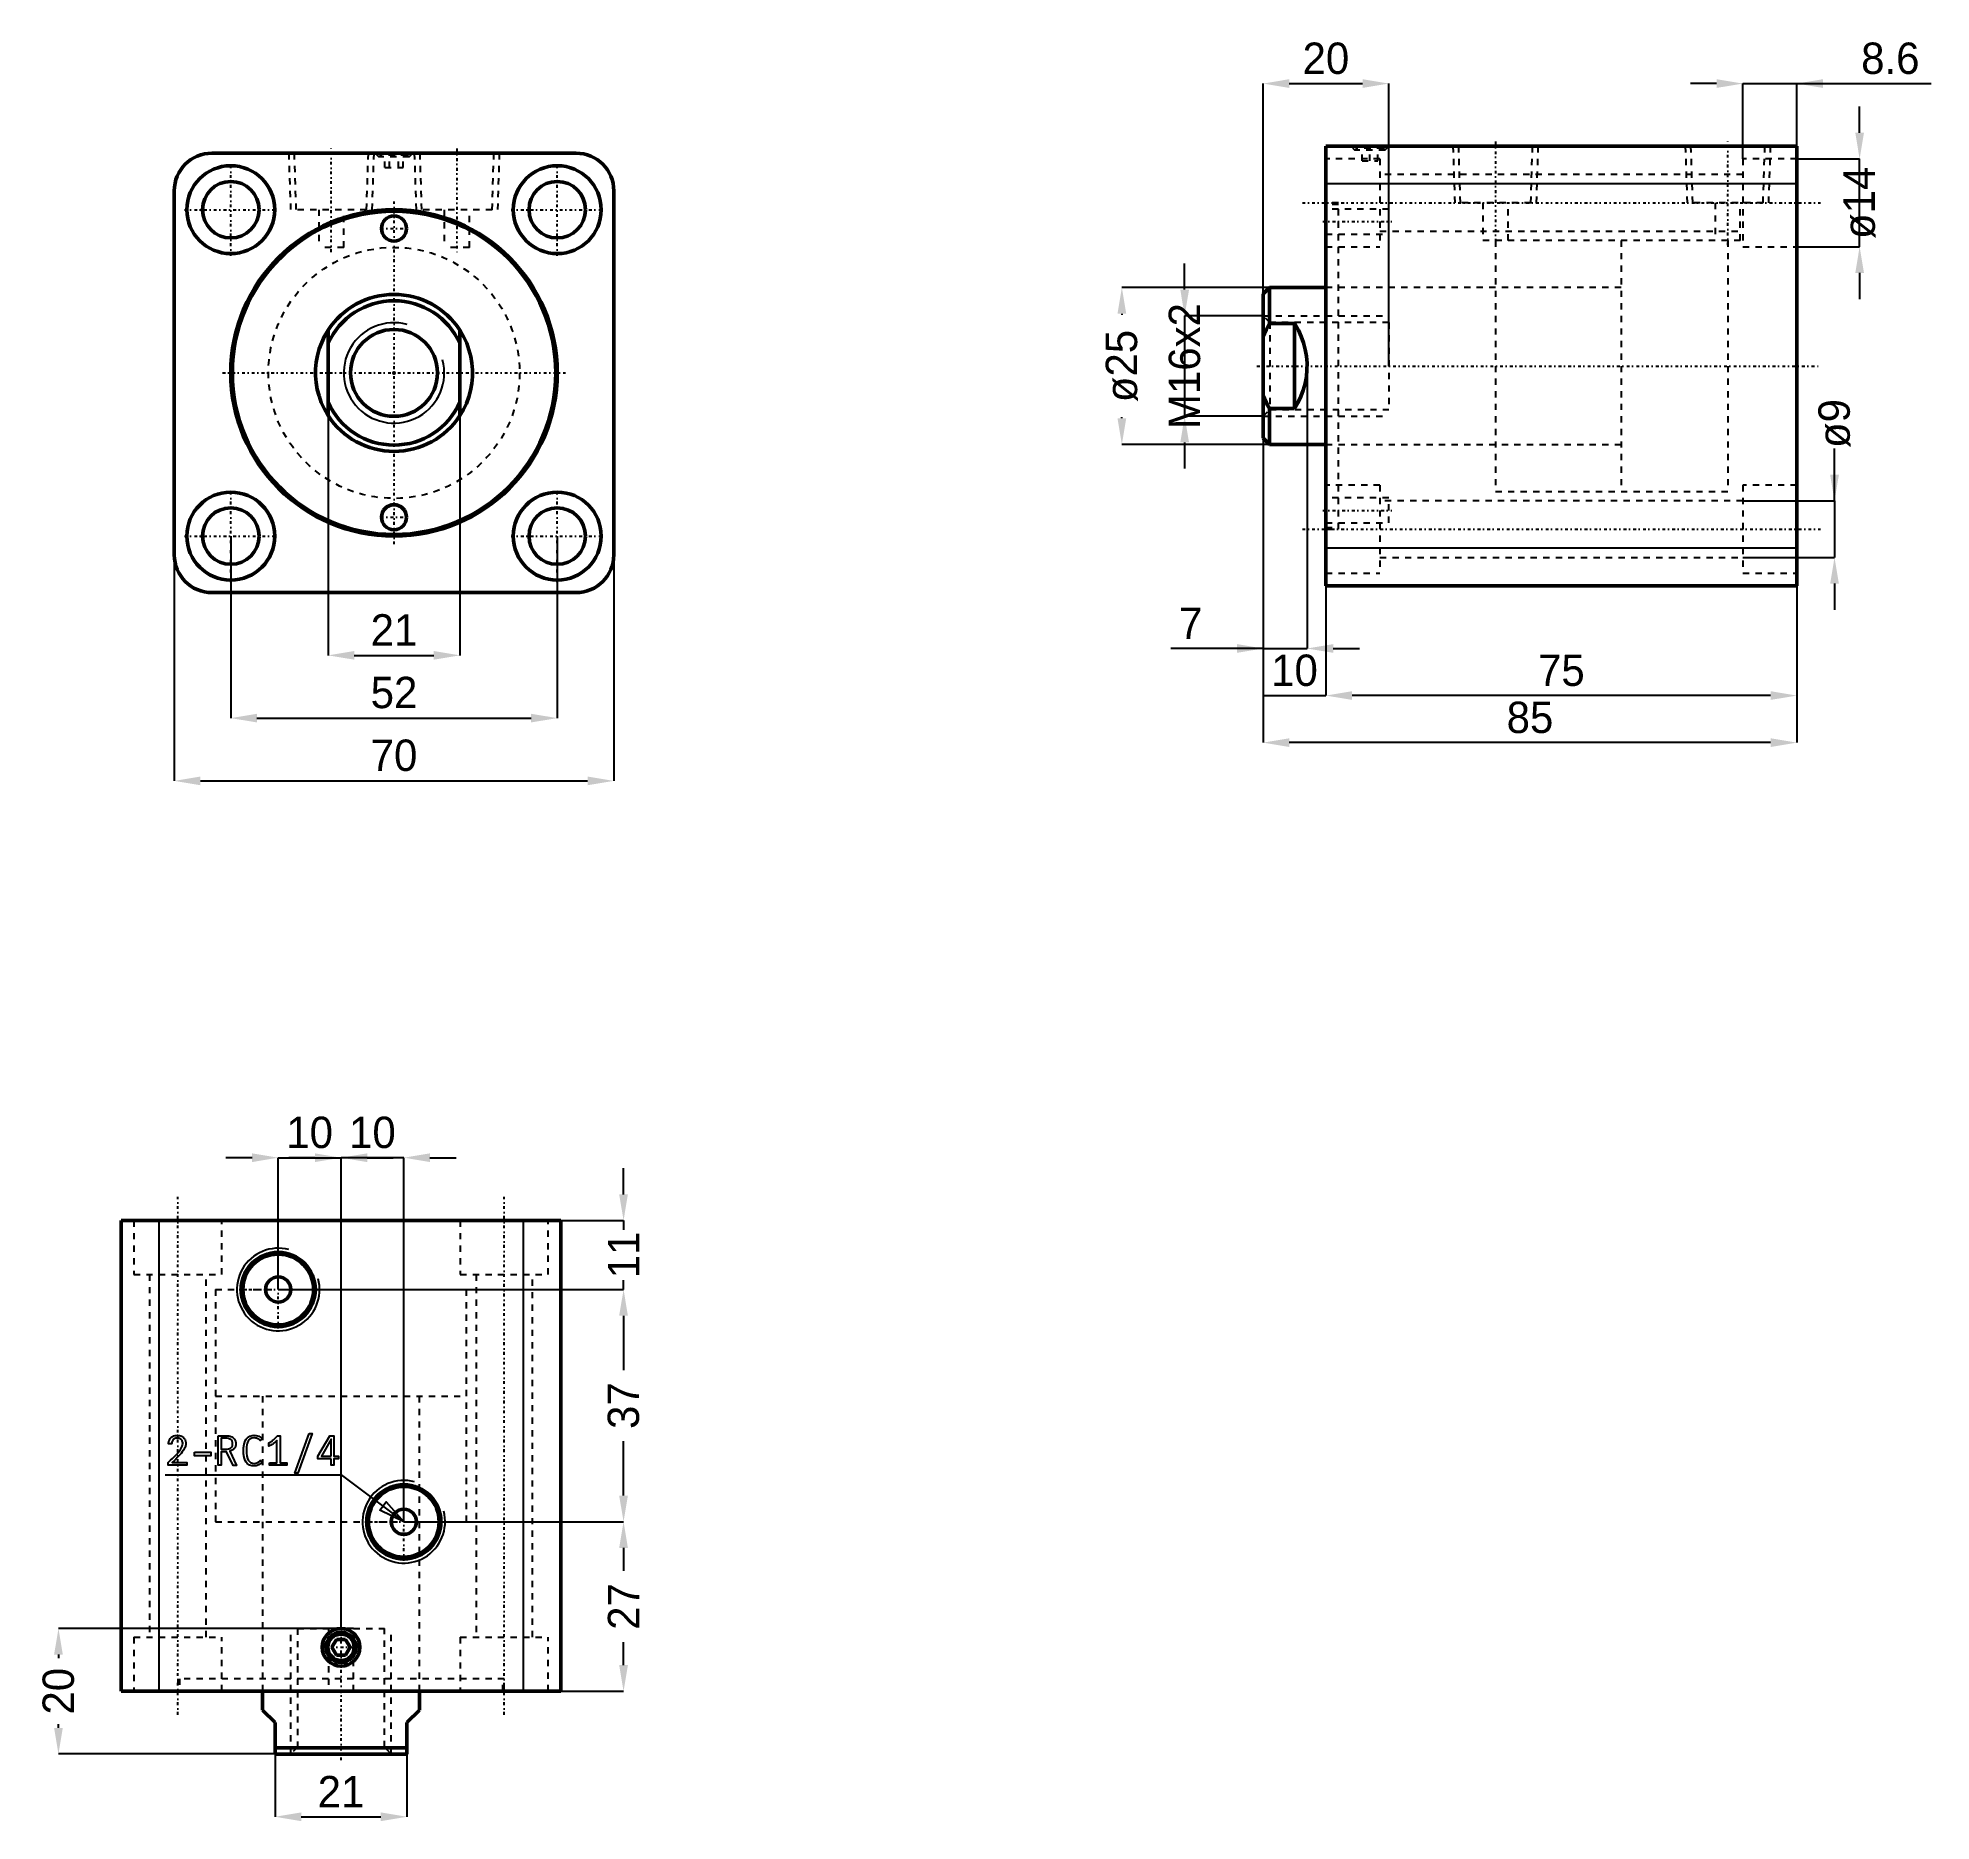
# Model space of a CAD drawing. Header units: millimetres. Extents: x -57 to 245, y -231 to 53.
import ezdxf

# ---------------------------------------------------------------- set-up
doc = ezdxf.new("R2010")
doc.units = ezdxf.units.MM
doc.linetypes.add('Center', pattern=[1.5, 0.45, -0.5, 0.05, -0.5])
doc.linetypes.add('Dashed', pattern=[2, 1, -1])
for name, color, linetype, lineweight in [('2d ConnectionPoints', 7, 'Continuous', 50), ('AM_0', 7, 'Continuous', 50), ('AM_4', 3, 'Continuous', 25), ('AM_5', 3, 'Continuous', 25), ('AM_7', 7, 'Center', 25), ('AM_9', 6, 'Dashed', 25)]:
    doc.layers.add(name, color=color, linetype=linetype, lineweight=lineweight)
doc.dimstyles.new('ISO-25', dxfattribs={"dimtxt": 2.5, "dimasz": 2.5, "dimexe": 1.25, "dimexo": 0.625, "dimtad": 1, "dimtxsty": 'Standard', "dimcen": 2.5, "dimadec": 0, "dimazin": 0, "dimtfac": 1, "dimtmove": 0, "dimatfit": 3, "dimfxl": 1, "dimarcsym": 0})

# ---------------------------------------------------------------- blocks, each defined once
blk = doc.blocks.new('1_RODcxhc_a_sd_40_20_IN_0_in_CXHC_A_IN_SD_40_20ST_0__CN_0')
at = {"layer": 'AM_0'}
for p, q in [((-10.5, -6.78), (-10.5, 6.78)), ((10.5, 6.78), (10.5, -6.78))]:
    blk.add_line(p, q, dxfattribs=at)
for points in [[(-10.5, 6.78), (-11.05, 5.84), (-11.52, 4.86), (-11.9, 3.83), (-12.19, 2.78), (-12.38, 1.71), (-12.48, 0.62), (-12.49, -0.47), (-12.4, -1.55), (-12.22, -2.63), (-11.94, -3.68), (-11.58, -4.71), (-11.12, -5.7), (-10.58, -6.65), (-10.5, -6.78)], [(10.5, -6.78), (11.05, -5.84), (11.52, -4.86), (11.9, -3.83), (12.19, -2.78), (12.38, -1.71), (12.48, -0.62), (12.49, 0.47), (12.4, 1.55), (12.22, 2.63), (11.94, 3.68), (11.58, 4.71), (11.12, 5.7), (10.58, 6.65), (10.5, 6.78)]]:
    blk.add_lwpolyline(points, dxfattribs=at)
blk.add_circle((0, 0), 6.92, dxfattribs=at)
for radius, start, end in [(12.5, 32.8599, 147.1401), (11.5, 24.0706, 155.9294), (11.5, 204.0706, 335.9294), (12.5, 212.8599, 327.1401)]:
    blk.add_arc((0, 0), radius, start, end, dxfattribs=at)
at = {"layer": 'AM_5'}
blk.add_arc((0, 0), 8, 75, 15, dxfattribs=at)
blk = doc.blocks.new('2_bodycxhc_a_sd_40_20_0_in_CXHC_A_IN_SD_40_20ST_0__CN_0')
at = {"layer": 'AM_0'}
for p, q in [((29, 35), (-29, 35)), ((-35, 29), (-35, -29)), ((35, -29), (35, 29)), ((-29, -35), (29, -35))]:
    blk.add_line(p, q, dxfattribs=at)
for centre, radius in [((-26, 26), 7), ((-26, 26), 4.5), ((26, 26), 7), ((26, 26), 4.5), ((0, 0), 26), ((0, 0), 25.75), ((0, 23), 2), ((-26, -26), 7), ((0, -23), 2), ((26, -26), 7), ((-26, -26), 4.5), ((26, -26), 4.5)]:
    blk.add_circle(centre, radius, dxfattribs=at)
for centre, start, end in [((-29, 29), 90, 180), ((29, 29), 360, 90), ((-29, -29), 180, 270), ((29, -29), 270, 360)]:
    blk.add_arc(centre, 6, start, end, dxfattribs=at)
at = {"layer": 'AM_5', "linetype": 'Dashed'}
for p, q in [((-16.77, 35), (-16.48, 26)), ((-3.23, 35), (-3.52, 26)), ((3.23, 35), (3.52, 26)), ((16.77, 35), (16.48, 26))]:
    blk.add_line(p, q, dxfattribs=at)
at = {"layer": 'AM_7'}
for p, q in [((-26, 18.65), (-26, 33.35)), ((-10, 19.25), (-10, 35.75)), ((0, 35.03), (0, 34.37)), ((10, 35.75), (10, 19.25)), ((26, 18.65), (26, 33.35)), ((0, -27.3), (0, 27.3)), ((-33.35, 26), (-18.65, 26)), ((18.65, 26), (33.35, 26)), ((-2.1, 23), (2.1, 23)), ((-27.3, 0), (27.3, 0)), ((-26, -33.35), (-26, -18.65)), ((26, -33.35), (26, -18.65)), ((-2.1, -23), (2.1, -23)), ((-33.35, -26), (-18.65, -26)), ((18.65, -26), (33.35, -26))]:
    blk.add_line(p, q, dxfattribs=at)
at = {"layer": 'AM_9'}
for p, q in [((-15.91, 35), (-15.63, 26)), ((-4.37, 26), (-4.09, 35)), ((-3, 35), (-2.4, 34.4)), ((-2.1, 34.7), (-2.4, 34.4)), ((2.4, 34.4), (-2.4, 34.4)), ((2.1, 34.7), (-2.1, 34.7)), ((-1.44, 32.7), (-1.44, 34.7)), ((-0.72, 32.7), (-0.72, 34.7)), ((0.72, 32.7), (0.72, 34.7)), ((1.44, 32.7), (1.44, 34.7)), ((2.4, 34.4), (2.1, 34.7)), ((2.4, 34.4), (3, 35)), ((4.09, 35), (4.37, 26)), ((15.63, 26), (15.91, 35)), ((-1.44, 32.7), (1.44, 32.7)), ((-4.37, 26), (-15.63, 26)), ((-12, 26), (-12, 20)), ((-8, 20), (-8, 26)), ((15.63, 26), (4.37, 26)), ((8, 26), (8, 20)), ((12, 20), (12, 26)), ((-8, 20), (-12, 20)), ((12, 20), (8, 20))]:
    blk.add_line(p, q, dxfattribs=at)
blk.add_circle((0, 0), 20, dxfattribs=at)
blk = doc.blocks.new('*D3')
at = {"layer": 'AM_5', "color": 0, "lineweight": -2}
for p, q in [((-26, -26), (-26, -55)), ((26, -26), (26, -55)), ((-21.83, -55), (21.83, -55))]:
    blk.add_line(p, q, dxfattribs=at)
at = {"layer": 'AM_5', "color": 0}
for points in [[(-21.83, -54.31), (-21.83, -55.69), (-26, -55)], [(21.83, -55.69), (21.83, -54.31), (26, -55)]]:
    blk.add_solid(points, dxfattribs=at)
at = {"layer": 'Defpoints', "color": 0}
for p in [(-26, -26), (26, -26), (26, -55)]:
    blk.add_point(p, dxfattribs=at)
at = {"layer": 'AM_5', "color": 0, "insert": (0, -50.95), "char_height": 5, "attachment_point": 5}
blk.add_mtext('52', dxfattribs=at)
blk = doc.blocks.new('*D4')
at = {"layer": 'AM_5', "color": 0, "lineweight": -2}
for p, q in [((-35, -29), (-35, -65)), ((35, -29), (35, -65)), ((-30.83, -65), (30.83, -65))]:
    blk.add_line(p, q, dxfattribs=at)
at = {"layer": 'AM_5', "color": 0}
for points in [[(-30.83, -64.31), (-30.83, -65.69), (-35, -65)], [(30.83, -65.69), (30.83, -64.31), (35, -65)]]:
    blk.add_solid(points, dxfattribs=at)
at = {"layer": 'Defpoints', "color": 0}
for p in [(-35, -29), (35, -29), (35, -65)]:
    blk.add_point(p, dxfattribs=at)
at = {"layer": 'AM_5', "color": 0, "insert": (0, -60.95), "char_height": 5, "attachment_point": 5}
blk.add_mtext('70', dxfattribs=at)
blk = doc.blocks.new('*D5')
at = {"layer": 'AM_5', "color": 0, "lineweight": -2}
for p, q in [((-10.5, 0), (-10.5, -45)), ((10.5, 0), (10.5, -45)), ((-6.33, -45), (6.33, -45))]:
    blk.add_line(p, q, dxfattribs=at)
at = {"layer": 'AM_5', "color": 0}
for points in [[(-6.33, -44.31), (-6.33, -45.69), (-10.5, -45)], [(6.33, -45.69), (6.33, -44.31), (10.5, -45)]]:
    blk.add_solid(points, dxfattribs=at)
at = {"layer": 'Defpoints', "color": 0}
for p in [(-10.5, 0), (10.5, 0), (10.5, -45)]:
    blk.add_point(p, dxfattribs=at)
at = {"layer": 'AM_5', "color": 0, "insert": (0, -40.95), "char_height": 5, "attachment_point": 5}
blk.add_mtext('21', dxfattribs=at)
blk = doc.blocks.new('1_RODcxhc_a_sd_40_20_IN_0_in_CXHC_A_IN_SD_40_20ST_0__CN_2')
at = {"layer": 'AM_0'}
for p, q in [((-9, 12.5), (-10, 11.5)), ((0, 12.5), (-9, 12.5)), ((-9, 12.5), (-9, 6.78)), ((-10, 11.5), (-10, -11.5)), ((-5, 6.78), (-9, 6.78)), ((-5, 6.78), (-5, -6.78)), ((-9, -6.78), (-5, -6.78)), ((-9, -6.78), (-9, -12.5)), ((-10, -11.5), (-9, -12.5)), ((-9, -12.5), (0, -12.5))]:
    blk.add_line(p, q, dxfattribs=at)
for points in [[(-9, 6.78), (-9.53, 5.75), (-10, 4.69)], [(-5, -6.78), (-4.45, -5.84), (-3.98, -4.86), (-3.6, -3.83), (-3.31, -2.78), (-3.12, -1.71), (-3.02, -0.62), (-3.01, 0.47), (-3.1, 1.55), (-3.28, 2.63), (-3.56, 3.68), (-3.92, 4.71), (-4.38, 5.7), (-4.92, 6.65), (-5, 6.78)], [(-10, -4.69), (-9.29, -6.23), (-9, -6.78)]]:
    blk.add_lwpolyline(points, dxfattribs=at)
at = {"layer": 'AM_5', "linetype": 'Dashed'}
for p, q in [((-10, 8), (10, 8)), ((-10, -8), (10, -8))]:
    blk.add_line(p, q, dxfattribs=at)
at = {"layer": 'AM_9'}
for p, q in [((64, 20), (47, 20)), ((47, 20), (47, -20)), ((64, 20), (64, -20)), ((47, 12.5), (0, 12.5)), ((-8.92, 6.92), (-10, 8)), ((10, 6.92), (-8.92, 6.92)), ((-8.92, 6.92), (-8.92, -6.92)), ((10, 6.92), (10, -6.92)), ((-10, -8), (-8.92, -6.92)), ((-8.92, -6.92), (10, -6.92)), ((0, -12.5), (47, -12.5)), ((47, -20), (64, -20))]:
    blk.add_line(p, q, dxfattribs=at)
blk = doc.blocks.new('2_bodycxhc_a_sd_40_20_0_in_CXHC_A_IN_SD_40_20ST_0__CN_2')
at = {"layer": 'AM_0'}
for p, q in [((75, 35), (0, 35)), ((0, -35), (0, 35)), ((75, -35), (75, 35)), ((75, -35), (0, -35))]:
    blk.add_line(p, q, dxfattribs=at)
at = {"layer": 'AM_4'}
for p, q in [((75, 29), (0, 29)), ((75, -29), (0, -29))]:
    blk.add_line(p, q, dxfattribs=at)
at = {"layer": 'AM_5', "linetype": 'Dashed'}
for p, q in [((20.23, 35), (20.52, 26)), ((33.77, 35), (33.48, 26)), ((57.23, 35), (57.52, 26)), ((70.77, 35), (70.48, 26))]:
    blk.add_line(p, q, dxfattribs=at)
at = {"layer": 'AM_7'}
for p, q in [((7, 35.03), (7, 34.37)), ((27, 35.75), (27, 19.25)), ((64, 19.25), (64, 35.75)), ((-3.75, 26), (78.75, 26)), ((-0.5, 23), (10.5, 23)), ((-11, 0), (78.75, 0)), ((-0.5, -23), (10.5, -23)), ((-3.75, -26), (78.75, -26))]:
    blk.add_line(p, q, dxfattribs=at)
at = {"layer": 'AM_9'}
for p, q in [((4, 35), (4.6, 34.4)), ((4.9, 34.7), (4.6, 34.4)), ((9.4, 34.4), (4.6, 34.4)), ((9.1, 34.7), (4.9, 34.7)), ((5.75, 32.7), (5.75, 34.7)), ((7, 32.7), (7, 34.7)), ((8.25, 32.7), (8.25, 34.7)), ((9.4, 34.4), (9.1, 34.7)), ((9.4, 34.4), (10, 35)), ((21.09, 35), (21.37, 26)), ((32.63, 26), (32.91, 35)), ((58.09, 35), (58.37, 26)), ((69.63, 26), (69.91, 35)), ((8.6, 33), (0, 33)), ((5.75, 32.7), (8.25, 32.7)), ((8.6, 33), (8.6, 19)), ((66.4, 30.5), (8.6, 30.5)), ((75, 33), (66.4, 33)), ((66.4, 33), (66.4, 19)), ((2, 26), (0, 26)), ((2, 25.75), (0, 25.75)), ((10, 25), (0, 25)), ((2, -26), (2, 26)), ((10, 21), (10, 25)), ((32.63, 26), (21.37, 26)), ((25, 26), (25, 20)), ((29, 20), (29, 26)), ((69.63, 26), (58.37, 26)), ((62, 26), (62, 20)), ((66, 20), (66, 26)), ((8.6, 21.5), (66.4, 21.5)), ((0, 21), (10, 21)), ((0, 19), (8.6, 19)), ((66, 20), (25, 20)), ((27, 20), (27, -20)), ((64, 20), (64, -20)), ((66.4, 19), (75, 19)), ((27, 12.5), (0, 12.5)), ((0, -12.5), (27, -12.5)), ((8.6, -19), (0, -19)), ((10, -21), (0, -21)), ((8.6, -19), (8.6, -33)), ((10, -25), (10, -21)), ((27, -20), (64, -20)), ((75, -19), (66.4, -19)), ((66.4, -19), (66.4, -33)), ((66.4, -21.5), (8.6, -21.5)), ((0, -25), (10, -25)), ((0, -25.75), (2, -25.75)), ((0, -26), (2, -26)), ((0, -33), (8.6, -33)), ((8.6, -30.5), (66.4, -30.5)), ((66.4, -33), (75, -33))]:
    blk.add_line(p, q, dxfattribs=at)
blk = doc.blocks.new('*D19')
at = {"layer": 'AM_5', "color": 0, "lineweight": -2}
for p, q in [((139.42, 13.59), (115.92, 13.59)), ((115.92, 9.43), (115.92, 9.26)), ((115.92, -7.24), (115.92, -7.07)), ((139.42, -11.41), (115.92, -11.41))]:
    blk.add_line(p, q, dxfattribs=at)
at = {"layer": 'AM_5', "color": 0}
for points in [[(116.62, 9.43), (115.23, 9.43), (115.92, 13.59)], [(115.23, -7.24), (116.62, -7.24), (115.92, -11.41)]]:
    blk.add_solid(points, dxfattribs=at)
at = {"layer": 'Defpoints', "color": 0}
for p in [(139.42, 13.59), (115.92, -11.41), (139.42, -11.41)]:
    blk.add_point(p, dxfattribs=at)
at = {"layer": 'AM_5', "color": 0, "insert": (115.92, 1.09), "char_height": 5, "attachment_point": 5, "rotation": 90}
blk.add_mtext('ø25', dxfattribs=at)
blk = doc.blocks.new('*D20')
at = {"layer": 'AM_5', "color": 0, "lineweight": -2}
for p, q in [((138.42, 1.09), (138.42, -43.91)), ((145.42, 1.09), (145.42, -43.91)), ((138.42, -43.91), (123.71, -43.91)), ((138.42, -43.91), (145.42, -43.91)), ((149.59, -43.91), (153.75, -43.91))]:
    blk.add_line(p, q, dxfattribs=at)
at = {"layer": 'AM_5', "color": 0}
for points in [[(134.25, -44.6), (134.25, -43.21), (138.42, -43.91)], [(149.59, -43.21), (149.59, -44.6), (145.42, -43.91)]]:
    blk.add_solid(points, dxfattribs=at)
at = {"layer": 'Defpoints', "color": 0}
for p in [(138.42, 1.09), (145.42, 1.09), (145.42, -43.91)]:
    blk.add_point(p, dxfattribs=at)
at = {"layer": 'AM_5', "color": 0, "insert": (126.88, -39.91), "char_height": 5, "attachment_point": 5}
blk.add_mtext('7', dxfattribs=at)
blk = doc.blocks.new('*D21')
at = {"layer": 'AM_5', "color": 0, "lineweight": -2}
for p, q in [((138.42, 1.09), (138.42, -51.41)), ((148.42, -27.91), (148.42, -51.41)), ((138.42, -51.41), (148.42, -51.41))]:
    blk.add_line(p, q, dxfattribs=at)
at = {"layer": 'Defpoints', "color": 0}
for p in [(138.42, 1.09), (148.42, -27.91), (148.42, -51.41)]:
    blk.add_point(p, dxfattribs=at)
at = {"layer": 'AM_5', "color": 0, "insert": (143.42, -47.41), "char_height": 5, "attachment_point": 5}
blk.add_mtext('10', dxfattribs=at)
blk = doc.blocks.new('*D22')
at = {"layer": 'AM_5', "color": 0, "lineweight": -2}
for p, q in [((148.42, -27.91), (148.42, -51.41)), ((223.42, -33.91), (223.42, -51.41)), ((219.25, -51.41), (152.59, -51.41))]:
    blk.add_line(p, q, dxfattribs=at)
at = {"layer": 'AM_5', "color": 0}
for points in [[(152.59, -50.71), (152.59, -52.1), (148.42, -51.41)], [(219.25, -52.1), (219.25, -50.71), (223.42, -51.41)]]:
    blk.add_solid(points, dxfattribs=at)
at = {"layer": 'Defpoints', "color": 0}
for p in [(148.42, -27.91), (223.42, -33.91), (148.42, -51.41)]:
    blk.add_point(p, dxfattribs=at)
at = {"layer": 'AM_5', "color": 0, "insert": (185.92, -47.41), "char_height": 5, "attachment_point": 5}
blk.add_mtext('75', dxfattribs=at)
blk = doc.blocks.new('*D23')
at = {"layer": 'AM_5', "color": 0, "lineweight": -2}
for p, q in [((138.42, 1.09), (138.42, -58.91)), ((223.42, -33.91), (223.42, -58.91)), ((219.25, -58.91), (142.59, -58.91))]:
    blk.add_line(p, q, dxfattribs=at)
at = {"layer": 'AM_5', "color": 0}
for points in [[(142.59, -58.21), (142.59, -59.6), (138.42, -58.91)], [(219.25, -59.6), (219.25, -58.21), (223.42, -58.91)]]:
    blk.add_solid(points, dxfattribs=at)
at = {"layer": 'Defpoints', "color": 0}
for p in [(138.42, 1.09), (223.42, -33.91), (138.42, -58.91)]:
    blk.add_point(p, dxfattribs=at)
at = {"layer": 'AM_5', "color": 0, "insert": (180.92, -54.91), "char_height": 5, "attachment_point": 5}
blk.add_mtext('85', dxfattribs=at)
blk = doc.blocks.new('*D24')
at = {"layer": 'AM_5', "color": 0, "lineweight": -2}
for p, q in [((229.42, -20.41), (229.42, -12.07)), ((214.82, -20.41), (229.42, -20.41)), ((229.42, -20.41), (229.42, -29.41)), ((214.82, -29.41), (229.42, -29.41)), ((229.42, -33.57), (229.42, -37.74))]:
    blk.add_line(p, q, dxfattribs=at)
at = {"layer": 'AM_5', "color": 0}
for points in [[(228.73, -16.24), (230.12, -16.24), (229.42, -20.41)], [(230.12, -33.57), (228.73, -33.57), (229.42, -29.41)]]:
    blk.add_solid(points, dxfattribs=at)
at = {"layer": 'Defpoints', "color": 0}
for p in [(214.82, -20.41), (214.82, -29.41), (229.42, -29.41)]:
    blk.add_point(p, dxfattribs=at)
at = {"layer": 'AM_5', "color": 0, "insert": (229.42, -8.07), "char_height": 5, "attachment_point": 5, "rotation": 90}
blk.add_mtext('ø9', dxfattribs=at)
blk = doc.blocks.new('*D25')
at = {"layer": 'AM_5', "color": 0, "lineweight": -2}
for p, q in [((233.42, 38.26), (233.42, 42.43)), ((223.42, 34.09), (233.42, 34.09)), ((233.42, 20.09), (233.42, 34.09)), ((223.42, 20.09), (233.42, 20.09)), ((233.42, 15.93), (233.42, 11.76))]:
    blk.add_line(p, q, dxfattribs=at)
at = {"layer": 'AM_5', "color": 0}
for points in [[(232.73, 38.26), (234.12, 38.26), (233.42, 34.09)], [(234.12, 15.93), (232.73, 15.93), (233.42, 20.09)]]:
    blk.add_solid(points, dxfattribs=at)
at = {"layer": 'Defpoints', "color": 0}
for p in [(223.42, 34.09), (233.42, 34.09), (223.42, 20.09)]:
    blk.add_point(p, dxfattribs=at)
at = {"layer": 'AM_5', "color": 0, "insert": (233.42, 27.09), "char_height": 5, "attachment_point": 5, "rotation": 90}
blk.add_mtext('ø14', dxfattribs=at)
blk = doc.blocks.new('*D26')
at = {"layer": 'AM_5', "color": 0, "lineweight": -2}
for p, q in [((210.65, 46.09), (206.49, 46.09)), ((214.82, 34.09), (214.82, 46.09)), ((214.82, 46.09), (223.42, 46.09)), ((223.42, 34.09), (223.42, 46.09)), ((223.42, 46.09), (244.81, 46.09))]:
    blk.add_line(p, q, dxfattribs=at)
at = {"layer": 'AM_5', "color": 0}
for points in [[(210.65, 45.4), (210.65, 46.79), (214.82, 46.09)], [(227.59, 46.79), (227.59, 45.4), (223.42, 46.09)]]:
    blk.add_solid(points, dxfattribs=at)
at = {"layer": 'Defpoints', "color": 0}
for p in [(223.42, 46.09), (214.82, 34.09), (223.42, 34.09)]:
    blk.add_point(p, dxfattribs=at)
at = {"layer": 'AM_5', "color": 0, "insert": (238.31, 50.09), "char_height": 5, "attachment_point": 5}
blk.add_mtext('8.6', dxfattribs=at)
blk = doc.blocks.new('*D27')
at = {"layer": 'AM_5', "color": 0, "lineweight": -2}
for p, q in [((138.42, 1.09), (138.42, 46.09)), ((142.59, 46.09), (154.25, 46.09)), ((158.42, 1.09), (158.42, 46.09))]:
    blk.add_line(p, q, dxfattribs=at)
at = {"layer": 'AM_5', "color": 0}
for points in [[(142.59, 46.79), (142.59, 45.4), (138.42, 46.09)], [(154.25, 45.4), (154.25, 46.79), (158.42, 46.09)]]:
    blk.add_solid(points, dxfattribs=at)
at = {"layer": 'Defpoints', "color": 0}
for p in [(158.42, 46.09), (138.42, 1.09), (158.42, 1.09)]:
    blk.add_point(p, dxfattribs=at)
at = {"layer": 'AM_5', "color": 0, "insert": (148.42, 50.09), "char_height": 5, "attachment_point": 5}
blk.add_mtext('20', dxfattribs=at)
blk = doc.blocks.new('*D28')
at = {"layer": 'AM_5', "color": 0, "lineweight": -2}
for p, q in [((125.92, 13.26), (125.92, 17.43)), ((138.42, 9.09), (125.92, 9.09)), ((125.92, 9.09), (125.92, -6.91)), ((138.42, -6.91), (125.92, -6.91)), ((125.92, -11.07), (125.92, -15.24))]:
    blk.add_line(p, q, dxfattribs=at)
at = {"layer": 'AM_5', "color": 0}
for points in [[(125.23, 13.26), (126.62, 13.26), (125.92, 9.09)], [(126.62, -11.07), (125.23, -11.07), (125.92, -6.91)]]:
    blk.add_solid(points, dxfattribs=at)
at = {"layer": 'Defpoints', "color": 0}
for p in [(138.42, 9.09), (125.92, -6.91), (138.42, -6.91)]:
    blk.add_point(p, dxfattribs=at)
at = {"layer": 'AM_5', "color": 0, "insert": (125.92, 1.09), "char_height": 5, "attachment_point": 5, "rotation": 90}
blk.add_mtext('M16x2', dxfattribs=at)
blk = doc.blocks.new('1_RODcxhc_a_sd_40_20_IN_0_in_CXHC_A_IN_SD_40_20ST_0__CN_4')
at = {"layer": 'AM_0'}
for p, q in [((-12.5, 0), (-12.5, -3)), ((12.5, -3), (12.5, 0)), ((-10.5, -5), (-12.5, -3)), ((12.5, -3), (10.5, -5)), ((-10.5, -10), (-10.5, -5)), ((10.5, -5), (10.5, -10)), ((-10.5, -9), (10.5, -9)), ((-10.5, -10), (10.5, -10))]:
    blk.add_line(p, q, dxfattribs=at)
at = {"layer": 'AM_5', "linetype": 'Dashed'}
for p, q in [((-8, -10), (-8, 10)), ((8, -10), (8, 10))]:
    blk.add_line(p, q, dxfattribs=at)
at = {"layer": 'AM_7'}
blk.add_line((0, -11), (0, 78.75), dxfattribs=at)
at = {"layer": 'AM_9'}
for p, q in [((-20, 64), (20, 64)), ((-20, 64), (-20, 47)), ((20, 47), (20, 64)), ((-20, 47), (20, 47)), ((-12.5, 47), (-12.5, 0)), ((12.5, 0), (12.5, 47)), ((-6.9175, 10), (-2, 10)), ((-6.9175, 10), (-6.9175, -8.9175)), ((2, 10), (6.9175, 10)), ((6.9175, -8.9175), (6.9175, 10)), ((-6.9175, -8.9175), (-8, -10)), ((-6.9175, -8.9175), (6.9175, -8.9175)), ((8, -10), (6.9175, -8.9175))]:
    blk.add_line(p, q, dxfattribs=at)
blk = doc.blocks.new('2_bodycxhc_a_sd_40_20_0_in_CXHC_A_IN_SD_40_20ST_0__CN_4')
at = {"layer": 'AM_0'}
for p, q in [((-35, 75), (-35, 0)), ((35, 75), (-35, 75)), ((35, 75), (35, 0)), ((-0.72, 8.25), (-1.44, 7)), ((-1.44, 7), (-0.72, 5.75)), ((0.72, 8.25), (-0.72, 8.25)), ((1.44, 7), (0.72, 8.25)), ((0.72, 5.75), (1.44, 7)), ((-0.72, 5.75), (0.72, 5.75)), ((35, 0), (-35, 0))]:
    blk.add_line(p, q, dxfattribs=at)
for centre, radius in [((-10, 64), 5.91), ((-10, 64), 5.63), ((-10, 64), 2), ((10, 27), 5.91), ((10, 27), 5.63), ((10, 27), 2), ((0, 7), 3), ((0, 7), 2.4), ((0, 7), 2.1)]:
    blk.add_circle(centre, radius, dxfattribs=at)
at = {"layer": 'AM_4'}
for p, q in [((-29, 75), (-29, 0)), ((29, 75), (29, 0))]:
    blk.add_line(p, q, dxfattribs=at)
at = {"layer": 'AM_5'}
for centre in [(-10, 64), (10, 27)]:
    blk.add_arc(centre, 6.58, 75, 15, dxfattribs=at)
at = {"layer": 'AM_7'}
for p, q in [((-26, -3.75), (-26, 78.75)), ((26, -3.75), (26, 78.75)), ((-10, 57.79), (-10, 70.21)), ((-16.21, 64), (-3.79, 64)), ((10, 20.79), (10, 33.21)), ((3.79, 27), (16.21, 27)), ((-3.15, 7), (3.15, 7))]:
    blk.add_line(p, q, dxfattribs=at)
at = {"layer": 'AM_9'}
for p, q in [((-33, 75), (-33, 66.4)), ((-19, 66.4), (-19, 75)), ((19, 75), (19, 66.4)), ((33, 66.4), (33, 75)), ((-33, 66.4), (-19, 66.4)), ((-30.5, 66.4), (-30.5, 8.6)), ((-21.5, 8.6), (-21.5, 66.4)), ((19, 66.4), (33, 66.4)), ((21.5, 66.4), (21.5, 8.6)), ((30.5, 8.6), (30.5, 66.4)), ((-20, 64), (20, 64)), ((-20, 64), (-20, 27)), ((20, 27), (20, 64)), ((-20, 27), (20, 27)), ((-12.5, 27), (-12.5, 0)), ((12.5, 0), (12.5, 27)), ((2, 10), (-2, 10)), ((-2, 10), (-2, 0)), ((2, 0), (2, 10)), ((-33, 8.6), (-19, 8.6)), ((-33, 8.6), (-33, 0)), ((-19, 0), (-19, 8.6)), ((19, 8.6), (33, 8.6)), ((19, 8.6), (19, 0)), ((33, 0), (33, 8.6)), ((26, 2), (-26, 2)), ((-26, 2), (-26, 0)), ((-25.75, 2), (-25.75, 0)), ((25.75, 0), (25.75, 2)), ((26, 0), (26, 2))]:
    blk.add_line(p, q, dxfattribs=at)
blk = doc.blocks.new('*D40')
at = {"layer": 'AM_5', "color": 0, "lineweight": -2}
for p, q in [((-18.94, -220.03), (-18.94, -230.03)), ((2.06, -220.03), (2.06, -230.03)), ((-14.77, -230.03), (-2.11, -230.03))]:
    blk.add_line(p, q, dxfattribs=at)
at = {"layer": 'AM_5', "color": 0}
for points in [[(-14.77, -229.34), (-14.77, -230.73), (-18.94, -230.03)], [(-2.11, -230.73), (-2.11, -229.34), (2.06, -230.03)]]:
    blk.add_solid(points, dxfattribs=at)
at = {"layer": 'Defpoints', "color": 0}
for p in [(-18.94, -220.03), (2.06, -220.03), (2.06, -230.03)]:
    blk.add_point(p, dxfattribs=at)
at = {"layer": 'AM_5', "color": 0, "insert": (-8.44, -226.03), "char_height": 5, "attachment_point": 5}
blk.add_mtext('21', dxfattribs=at)
blk = doc.blocks.new('*D41')
at = {"layer": 'AM_5', "color": 0, "lineweight": -2}
for p, q in [((-8.44, -200.03), (-53.44, -200.03)), ((-53.44, -204.2), (-53.44, -204.78)), ((-53.44, -215.87), (-53.44, -215.28)), ((-18.94, -220.03), (-53.44, -220.03))]:
    blk.add_line(p, q, dxfattribs=at)
at = {"layer": 'AM_5', "color": 0}
for points in [[(-52.75, -204.2), (-54.14, -204.2), (-53.44, -200.03)], [(-54.14, -215.87), (-52.75, -215.87), (-53.44, -220.03)]]:
    blk.add_solid(points, dxfattribs=at)
at = {"layer": 'Defpoints', "color": 0}
for p in [(-53.44, -200.03), (-8.44, -200.03), (-18.94, -220.03)]:
    blk.add_point(p, dxfattribs=at)
at = {"layer": 'AM_5', "color": 0, "insert": (-53.44, -210.03), "char_height": 5, "attachment_point": 5, "rotation": 90}
blk.add_mtext('20', dxfattribs=at)
blk = doc.blocks.new('*D42')
at = {"layer": 'AM_5', "color": 0, "lineweight": -2}
for p, q in [((1.56, -183.03), (36.56, -183.03)), ((36.56, -187.2), (36.56, -190.87)), ((36.56, -205.87), (36.56, -202.2)), ((26.56, -210.03), (36.56, -210.03))]:
    blk.add_line(p, q, dxfattribs=at)
at = {"layer": 'AM_5', "color": 0}
for points in [[(37.25, -187.2), (35.86, -187.2), (36.56, -183.03)], [(35.86, -205.87), (37.25, -205.87), (36.56, -210.03)]]:
    blk.add_solid(points, dxfattribs=at)
at = {"layer": 'Defpoints', "color": 0}
for p in [(1.56, -183.03), (36.56, -183.03), (26.56, -210.03)]:
    blk.add_point(p, dxfattribs=at)
at = {"layer": 'AM_5', "color": 0, "insert": (36.56, -196.53), "char_height": 5, "attachment_point": 5, "rotation": 90}
blk.add_mtext('27', dxfattribs=at)
blk = doc.blocks.new('*D43')
at = {"layer": 'AM_5', "color": 0, "lineweight": -2}
for p, q in [((-18.44, -146.03), (36.56, -146.03)), ((36.56, -150.2), (36.56, -158.87)), ((36.56, -178.87), (36.56, -170.2)), ((1.56, -183.03), (36.56, -183.03))]:
    blk.add_line(p, q, dxfattribs=at)
at = {"layer": 'AM_5', "color": 0}
for points in [[(37.25, -150.2), (35.86, -150.2), (36.56, -146.03)], [(35.86, -178.87), (37.25, -178.87), (36.56, -183.03)]]:
    blk.add_solid(points, dxfattribs=at)
at = {"layer": 'Defpoints', "color": 0}
for p in [(-18.44, -146.03), (1.56, -183.03), (36.56, -183.03)]:
    blk.add_point(p, dxfattribs=at)
at = {"layer": 'AM_5', "color": 0, "insert": (36.56, -164.53), "char_height": 5, "attachment_point": 5, "rotation": 90}
blk.add_mtext('37', dxfattribs=at)
blk = doc.blocks.new('*D44')
at = {"layer": 'AM_5', "color": 0, "lineweight": -2}
for p, q in [((36.56, -130.87), (36.56, -126.7)), ((17.56, -135.03), (36.56, -135.03)), ((36.56, -135.03), (36.56, -136.53)), ((36.56, -146.03), (36.56, -144.53)), ((-18.44, -146.03), (36.56, -146.03)), ((36.56, -150.2), (36.56, -154.37))]:
    blk.add_line(p, q, dxfattribs=at)
at = {"layer": 'AM_5', "color": 0}
for points in [[(35.86, -130.87), (37.25, -130.87), (36.56, -135.03)], [(37.25, -150.2), (35.86, -150.2), (36.56, -146.03)]]:
    blk.add_solid(points, dxfattribs=at)
at = {"layer": 'Defpoints', "color": 0}
for p in [(17.56, -135.03), (-18.44, -146.03), (36.56, -146.03)]:
    blk.add_point(p, dxfattribs=at)
at = {"layer": 'AM_5', "color": 0, "insert": (36.56, -140.53), "char_height": 5, "attachment_point": 5, "rotation": 90}
blk.add_mtext('11', dxfattribs=at)
blk = doc.blocks.new('*D45')
at = {"layer": 'AM_5', "color": 0, "lineweight": -2}
for p, q in [((-22.61, -125.03), (-26.77, -125.03)), ((-18.44, -146.03), (-18.44, -125.03)), ((-18.44, -125.03), (-8.44, -125.03)), ((-8.44, -200.03), (-8.44, -125.03)), ((-4.27, -125.03), (-0.11, -125.03))]:
    blk.add_line(p, q, dxfattribs=at)
at = {"layer": 'AM_5', "color": 0}
for points in [[(-22.61, -125.73), (-22.61, -124.34), (-18.44, -125.03)], [(-4.27, -124.34), (-4.27, -125.73), (-8.44, -125.03)]]:
    blk.add_solid(points, dxfattribs=at)
at = {"layer": 'Defpoints', "color": 0}
for p in [(-8.44, -125.03), (-18.44, -146.03), (-8.44, -200.03)]:
    blk.add_point(p, dxfattribs=at)
at = {"layer": 'AM_5', "color": 0, "insert": (-13.44, -121.03), "char_height": 5, "attachment_point": 5}
blk.add_mtext('10', dxfattribs=at)
blk = doc.blocks.new('*D46')
at = {"layer": 'AM_5', "color": 0, "lineweight": -2}
for p, q in [((-12.61, -125.03), (-16.77, -125.03)), ((-8.44, -200.03), (-8.44, -125.03)), ((1.56, -125.03), (-8.44, -125.03)), ((1.56, -183.03), (1.56, -125.03)), ((5.73, -125.03), (9.89, -125.03))]:
    blk.add_line(p, q, dxfattribs=at)
at = {"layer": 'AM_5', "color": 0}
for points in [[(-12.61, -125.73), (-12.61, -124.34), (-8.44, -125.03)], [(5.73, -124.34), (5.73, -125.73), (1.56, -125.03)]]:
    blk.add_solid(points, dxfattribs=at)
at = {"layer": 'Defpoints', "color": 0}
for p in [(-8.44, -125.03), (1.56, -183.03), (-8.44, -200.03)]:
    blk.add_point(p, dxfattribs=at)
at = {"layer": 'AM_5', "color": 0, "insert": (-3.44, -121.03), "char_height": 5, "attachment_point": 5}
blk.add_mtext('10', dxfattribs=at)
blk = doc.blocks.new('*D47')
at = {"layer": 'AM_5', "color": 0, "lineweight": -2}
for p, q in [((-18.94, -220.03), (-18.94, -230.03)), ((2.06, -220.03), (2.06, -230.03)), ((-14.77, -230.03), (-2.11, -230.03))]:
    blk.add_line(p, q, dxfattribs=at)
at = {"layer": 'AM_5', "color": 0}
for points in [[(-14.77, -229.34), (-14.77, -230.73), (-18.94, -230.03)], [(-2.11, -230.73), (-2.11, -229.34), (2.06, -230.03)]]:
    blk.add_solid(points, dxfattribs=at)
at = {"layer": 'Defpoints', "color": 0}
for p in [(-18.94, -220.03), (2.06, -220.03), (2.06, -230.03)]:
    blk.add_point(p, dxfattribs=at)
at = {"layer": 'AM_5', "color": 0, "insert": (-8.44, -226.03), "char_height": 5, "attachment_point": 5}
blk.add_mtext('21', dxfattribs=at)

msp = doc.modelspace()

# ---------------------------------------------------------------- linework, layer by layer
at = {"layer": '2d ConnectionPoints'}
for p in [(0, 0), (148.422, 1.094), (-8.441, -210.034)]:
    msp.add_point(p, dxfattribs=at)
at = {"layer": 'AM_5'}
for p, q in [((-36.441, -175.534), (-8.441, -175.534)), ((-8.441, -175.534), (1.559, -183.034))]:
    msp.add_line(p, q, dxfattribs=at)
for points in [[(-35.795, -173.423), (-35.795, -173.423), (-35.581, -173.228), (-35.275, -172.942), (-35.275, -172.942), (-34.99, -172.665), (-34.81, -172.486), (-34.81, -172.486), (-34.638, -172.305), (-34.391, -172.021), (-34.391, -172.021), (-34.158, -171.721), (-34.01, -171.512), (-34.01, -171.512), (-33.881, -171.305), (-33.74, -171.009), (-33.74, -171.009), (-33.664, -170.731), (-33.65, -170.557), (-33.65, -170.557), (-33.654, -170.459), (-33.677, -170.32), (-33.677, -170.32), (-33.72, -170.192), (-33.76, -170.112), (-33.76, -170.112), (-33.808, -170.037), (-33.891, -169.939), (-33.891, -169.939), (-33.99, -169.856), (-34.064, -169.809), (-34.064, -169.809), (-34.143, -169.771), (-34.269, -169.729), (-34.269, -169.729), (-34.404, -169.706), (-34.498, -169.702), (-34.498, -169.702), (-34.602, -169.707), (-34.75, -169.73), (-34.75, -169.73), (-34.887, -169.773), (-34.972, -169.813), (-34.972, -169.813), (-35.052, -169.861), (-35.158, -169.948), (-35.158, -169.948), (-35.247, -170.053), (-35.297, -170.133), (-35.297, -170.133), (-35.34, -170.22), (-35.385, -170.361), (-35.385, -170.361), (-35.41, -170.517), (-35.414, -170.628), (-35.902, -170.628), (-35.902, -170.628), (-35.894, -170.462), (-35.855, -170.229), (-35.855, -170.229), (-35.781, -170.019), (-35.713, -169.891), (-35.713, -169.891), (-35.633, -169.773), (-35.492, -169.619), (-35.492, -169.619), (-35.328, -169.492), (-35.205, -169.423), (-35.205, -169.423), (-35.074, -169.365), (-34.868, -169.303), (-34.868, -169.303), (-34.65, -169.27), (-34.498, -169.263), (-34.498, -169.263), (-34.356, -169.269), (-34.149, -169.301), (-34.149, -169.301), (-33.952, -169.359), (-33.825, -169.413), (-33.825, -169.413), (-33.705, -169.478), (-33.544, -169.597), (-33.544, -169.597), (-33.406, -169.742), (-33.326, -169.852), (-33.326, -169.852), (-33.259, -169.972), (-33.186, -170.167), (-33.186, -170.167), (-33.147, -170.381), (-33.139, -170.534), (-33.139, -170.534), (-33.15, -170.707), (-33.208, -170.974), (-33.208, -170.974), (-33.316, -171.248), (-33.416, -171.434), (-33.416, -171.434), (-33.53, -171.62), (-33.715, -171.889), (-33.715, -171.889), (-33.917, -172.146), (-34.061, -172.31), (-34.061, -172.31), (-34.216, -172.478), (-34.476, -172.749), (-34.476, -172.749), (-34.768, -173.044), (-34.982, -173.254), (-35.327, -173.592), (-33, -173.596), (-33, -174.034), (-35.967, -174.034), (-35.967, -173.579), (-35.795, -173.423)], [(-28.025, -169.322), (-26.654, -169.322), (-26.654, -169.322), (-26.513, -169.327), (-26.305, -169.356), (-26.305, -169.356), (-26.102, -169.409), (-25.968, -169.458), (-25.968, -169.458), (-25.84, -169.519), (-25.665, -169.633), (-25.665, -169.633), (-25.512, -169.774), (-25.421, -169.883), (-25.421, -169.883), (-25.343, -170.003), (-25.258, -170.206), (-25.258, -170.206), (-25.213, -170.435), (-25.204, -170.602), (-25.204, -170.602), (-25.215, -170.787), (-25.271, -171.037), (-25.271, -171.037), (-25.375, -171.256), (-25.471, -171.384), (-25.471, -171.384), (-25.584, -171.498), (-25.778, -171.643), (-25.778, -171.643), (-26.001, -171.755), (-26.166, -171.811), (-25.087, -174.067), (-25.614, -174.067), (-26.667, -171.889), (-26.738, -171.889), (-27.544, -171.889), (-27.544, -174.034), (-28.025, -174.034), (-28.025, -169.322)], [(-26.881, -171.467), (-26.881, -171.467), (-26.744, -171.464), (-26.553, -171.452), (-26.553, -171.452), (-26.381, -171.428), (-26.277, -171.407), (-26.277, -171.407), (-26.18, -171.378), (-26.049, -171.314), (-26.049, -171.314), (-25.934, -171.227), (-25.866, -171.157), (-25.866, -171.157), (-25.808, -171.073), (-25.745, -170.921), (-25.745, -170.921), (-25.711, -170.737), (-25.705, -170.596), (-25.705, -170.596), (-25.717, -170.416), (-25.779, -170.189), (-25.779, -170.189), (-25.895, -170.014), (-26.002, -169.925), (-26.002, -169.925), (-26.127, -169.855), (-26.337, -169.78), (-26.337, -169.78), (-26.573, -169.739), (-26.745, -169.731), (-27.544, -169.731), (-27.544, -171.467), (-26.881, -171.467)], [(-22.309, -174.145), (-22.309, -174.145), (-22.627, -174.121), (-23.04, -173.993), (-23.04, -173.993), (-23.377, -173.756), (-23.561, -173.537), (-23.561, -173.537), (-23.71, -173.271), (-23.873, -172.785), (-23.873, -172.785), (-23.96, -172.195), (-23.977, -171.743), (-23.977, -171.743), (-23.959, -171.267), (-23.865, -170.649), (-23.865, -170.649), (-23.691, -170.147), (-23.53, -169.876), (-23.53, -169.876), (-23.336, -169.655), (-22.987, -169.417), (-22.987, -169.417), (-22.568, -169.288), (-22.251, -169.263), (-22.251, -169.263), (-21.947, -169.286), (-21.546, -169.407), (-21.546, -169.407), (-21.21, -169.632), (-21.022, -169.839), (-21.334, -170.092), (-21.334, -170.092), (-21.422, -170), (-21.556, -169.885), (-21.556, -169.885), (-21.692, -169.799), (-21.785, -169.757), (-21.785, -169.757), (-21.876, -169.726), (-22.009, -169.692), (-22.009, -169.692), (-22.137, -169.673), (-22.218, -169.67), (-22.218, -169.67), (-22.403, -169.679), (-22.649, -169.727), (-22.649, -169.727), (-22.86, -169.817), (-22.981, -169.9), (-22.981, -169.9), (-23.086, -170.001), (-23.221, -170.184), (-23.221, -170.184), (-23.326, -170.404), (-23.38, -170.572), (-23.38, -170.572), (-23.423, -170.757), (-23.469, -171.069), (-23.469, -171.069), (-23.494, -171.423), (-23.499, -171.681), (-23.499, -171.681), (-23.487, -172.063), (-23.427, -172.563), (-23.427, -172.563), (-23.314, -172.978), (-23.21, -173.207), (-23.21, -173.207), (-23.08, -173.396), (-22.833, -173.601), (-22.833, -173.601), (-22.524, -173.711), (-22.283, -173.732), (-22.283, -173.732), (-22.031, -173.713), (-21.703, -173.613), (-21.703, -173.613), (-21.438, -173.426), (-21.295, -173.254), (-21.006, -173.514), (-21.006, -173.514), (-21.183, -173.741), (-21.527, -173.987), (-21.527, -173.987), (-21.965, -174.12), (-22.309, -174.145)], [(-19.834, -173.618), (-18.638, -173.618), (-18.638, -170.102), (-18.638, -170.102), (-18.702, -170.167), (-18.811, -170.268), (-18.811, -170.268), (-18.934, -170.373), (-19.024, -170.446), (-19.024, -170.446), (-19.118, -170.519), (-19.26, -170.622), (-19.26, -170.622), (-19.403, -170.718), (-19.499, -170.778), (-19.499, -170.778), (-19.592, -170.832), (-19.722, -170.898), (-19.722, -170.898), (-19.84, -170.945), (-19.912, -170.966), (-19.912, -170.472), (-19.912, -170.472), (-19.823, -170.43), (-19.683, -170.35), (-19.683, -170.35), (-19.535, -170.25), (-19.432, -170.172), (-19.432, -170.172), (-19.329, -170.088), (-19.178, -169.958), (-19.178, -169.958), (-19.033, -169.824), (-18.94, -169.731), (-18.94, -169.731), (-18.851, -169.64), (-18.733, -169.512), (-18.733, -169.512), (-18.631, -169.394), (-18.573, -169.322), (-18.157, -169.322), (-18.157, -173.618), (-17.071, -173.618), (-17.071, -174.034), (-19.834, -174.034), (-19.834, -173.618)], [(-13.51, -168.997), (-13.016, -168.997), (-15.297, -175.269), (-15.791, -175.269), (-13.51, -168.997)], [(-10.017, -172.994), (-12.123, -172.994), (-12.123, -172.572), (-10.205, -169.322), (-9.562, -169.322), (-9.562, -172.556), (-8.86, -172.556), (-8.86, -172.994), (-9.562, -172.994), (-9.562, -174.034), (-10.017, -174.034), (-10.017, -172.994)], [(-10.01, -172.556), (-10.01, -169.868), (-11.564, -172.556), (-10.01, -172.556)], [(-31.791, -171.941), (-29.191, -171.941), (-29.191, -172.526), (-31.791, -172.526), (-31.791, -171.941)], [(1.559, -183.034), (-2.275, -181.201), (-1.275, -179.868), (1.559, -183.034)]]:
    msp.add_lwpolyline(points, dxfattribs=at)

# ---------------------------------------------------------------- block references
for name, p in [('2_bodycxhc_a_sd_40_20_0_in_CXHC_A_IN_SD_40_20ST_0__CN_2', (148.422, 1.094)), ('2_bodycxhc_a_sd_40_20_0_in_CXHC_A_IN_SD_40_20ST_0__CN_0', (0, 0)), ('1_RODcxhc_a_sd_40_20_IN_0_in_CXHC_A_IN_SD_40_20ST_0__CN_2', (148.422, 1.094)), ('1_RODcxhc_a_sd_40_20_IN_0_in_CXHC_A_IN_SD_40_20ST_0__CN_0', (0, 0)), ('2_bodycxhc_a_sd_40_20_0_in_CXHC_A_IN_SD_40_20ST_0__CN_4', (-8.441, -210.034)), ('1_RODcxhc_a_sd_40_20_IN_0_in_CXHC_A_IN_SD_40_20ST_0__CN_4', (-8.441, -210.034))]:
    msp.add_blockref(name, p)

# ---------------------------------------------------------------- dimensions: what is measured, and where the dimension line sits
for base, p1, p2, text, override, picture, middle in [((158.422, 46.094), (138.422, 1.094), (158.422, 1.094), '20', {"dimtxt": 5, "dimasz": 4.166667, "dimexe": 0, "dimexo": 0, "dimgap": 1.5}, '*D27', (148.422, 46.094)), ((223.422, 46.094), (214.822, 34.094), (223.422, 34.094), '8.6', {"dimtxt": 5, "dimasz": 4.166667, "dimexe": 0, "dimexo": 0, "dimgap": 1.5}, '*D26', (238.311, 46.094)), ((10.5, -45), (-10.5, 0), (10.5, 0), '21', {"dimtxt": 5, "dimasz": 4.166667, "dimexe": 0, "dimexo": 0, "dimgap": 1.5}, '*D5', (0, -45)), ((145.422, -43.906), (138.422, 1.094), (145.422, 1.094), '7', {"dimtxt": 5, "dimasz": 4.166667, "dimexe": 0, "dimexo": 0, "dimgap": 1.5}, '*D20', (126.876, -43.906)), ((148.422, -51.406), (138.422, 1.094), (148.422, -27.906), '10', {"dimtxt": 5, "dimasz": 0, "dimexe": 0, "dimexo": 0, "dimgap": 1.5}, '*D21', (143.422, -51.406)), ((138.422, -58.906), (223.422, -33.906), (138.422, 1.094), '85', {"dimtxt": 5, "dimasz": 4.166667, "dimexe": 0, "dimexo": 0, "dimgap": 1.5}, '*D23', (180.922, -58.906)), ((26, -55), (-26, -26), (26, -26), '52', {"dimtxt": 5, "dimasz": 4.166667, "dimexe": 0, "dimexo": 0, "dimgap": 1.5}, '*D3', (0, -55)), ((35, -65), (-35, -29), (35, -29), '70', {"dimtxt": 5, "dimasz": 4.166667, "dimexe": 0, "dimexo": 0, "dimgap": 1.5}, '*D4', (0, -65)), ((148.422, -51.406), (223.422, -33.906), (148.422, -27.906), '75', {"dimtxt": 5, "dimasz": 4.166667, "dimexe": 0, "dimexo": 0, "dimgap": 1.5}, '*D22', (185.922, -51.406)), ((-8.441, -125.034), (-18.441, -146.034), (-8.441, -200.034), '10', {"dimtxt": 5, "dimasz": 4.166667, "dimexe": 0, "dimexo": 0, "dimgap": 1.5}, '*D45', (-13.441, -125.034)), ((-8.441, -125.034), (1.559, -183.034), (-8.441, -200.034), '10', {"dimtxt": 5, "dimasz": 4.166667, "dimexe": 0, "dimexo": 0, "dimgap": 1.5}, '*D46', (-3.441, -125.034)), ((2.059, -230.034), (-18.941, -220.034), (2.059, -220.034), '21', {"dimtxt": 5, "dimasz": 4.166667, "dimexe": 0, "dimexo": 0, "dimgap": 1.5}, '*D40', (-8.441, -230.034)), ((2.059, -230.034), (-18.941, -220.034), (2.059, -220.034), '21', {"dimtxt": 5, "dimasz": 4.166667, "dimexe": 0, "dimexo": 0, "dimgap": 1.5}, '*D47', (-8.441, -230.034))]:
    dim = msp.add_linear_dim(base=base, p1=p1, p2=p2, text=text, dimstyle='ISO-25', override=override, dxfattribs=at)
    dim.commit()
    dim.dimension.update_dxf_attribs({"geometry": picture, "text_midpoint": middle, "dimtype": 160})
for base, p1, p2, text, picture, middle in [((233.422, 34.094), (223.422, 20.094), (223.422, 34.094), 'ø14', '*D25', (233.422, 27.094)), ((125.922, -6.906), (138.422, 9.094), (138.422, -6.906), 'M16x2', '*D28', (125.922, 1.094)), ((115.922, -11.406), (139.422, 13.594), (139.422, -11.406), 'ø25', '*D19', (115.922, 1.094)), ((229.422, -29.406), (214.822, -20.406), (214.822, -29.406), 'ø9', '*D24', (229.422, -8.072)), ((36.559, -146.034), (17.559, -135.034), (-18.441, -146.034), '11', '*D44', (36.559, -140.534)), ((36.559, -183.034), (-18.441, -146.034), (1.559, -183.034), '37', '*D43', (36.559, -164.534)), ((36.559, -183.034), (26.559, -210.034), (1.559, -183.034), '27', '*D42', (36.559, -196.534)), ((-53.441, -200.034), (-18.941, -220.034), (-8.441, -200.034), '20', '*D41', (-53.441, -210.034))]:
    dim = msp.add_linear_dim(base=base, p1=p1, p2=p2, angle=90, text=text, dimstyle='ISO-25', override={"dimtxt": 5, "dimasz": 4.166667, "dimexe": 0, "dimexo": 0, "dimgap": 1.5}, dxfattribs=at)
    dim.commit()
    dim.dimension.update_dxf_attribs({"geometry": picture, "text_midpoint": middle, "dimtype": 160, "text_rotation": 90})

doc.saveas('drawing.dxf')
